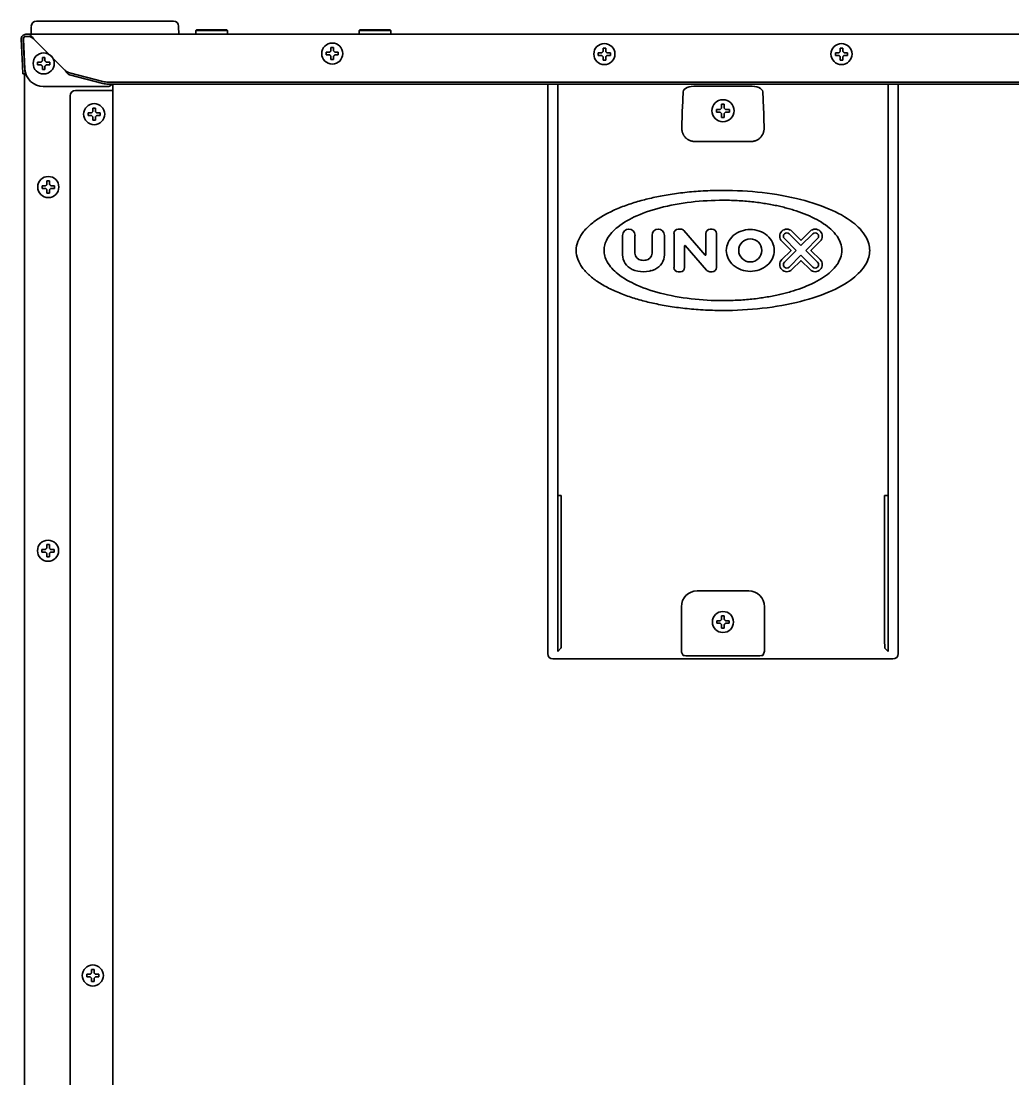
# Model space of a CAD drawing. Extents: x 6336 to 10269, y -393 to 3204.
# Drawn here: x 6336.3 to 6712.6, y 1692.2 to 2093.5 of the extents above; entities that cross this region are included whole.
import ezdxf

# ---------------------------------------------------------------- set-up
doc = ezdxf.new("R2010")
doc.units = 0
doc.header["$LTSCALE"] = 5
doc.layers.add('1', color=7, linetype='CONTINUOUS', true_color=0xffffff)

msp = doc.modelspace()

# ---------------------------------------------------------------- linework, layer by layer
at = {"layer": '1', "color": 7, "linetype": 'Continuous', "lineweight": 35}
for p, q in [((6340.07, 2088.53), (6340.13, 2091.56)), ((6342.13, 2093.53), (6347.12, 2093.53)), ((6347.12, 2093.53), (6389.02, 2093.53)), ((6389.02, 2093.53), (6394.02, 2093.53)), ((6396.02, 2091.56), (6396.07, 2088.53)), ((6338.07, 2088.53), (6339.07, 2088.53)), ((6339.07, 2087.73), (6338.07, 2087.73)), ((6339.34, 2088.53), (7085.8, 2088.53)), ((6402.82, 2090.28), (6402.57, 2090.03)), ((6414.57, 2090.03), (6402.57, 2090.03)), ((6402.57, 2090.03), (6402.57, 2088.53)), ((6414.32, 2090.28), (6402.82, 2090.28)), ((6414.57, 2090.03), (6414.32, 2090.28)), ((6414.57, 2088.53), (6414.57, 2090.03)), ((6464.82, 2090.28), (6464.57, 2090.03)), ((6476.57, 2090.03), (6464.57, 2090.03)), ((6464.57, 2090.03), (6464.57, 2088.53)), ((6476.32, 2090.28), (6464.82, 2090.28)), ((6476.57, 2090.03), (6476.32, 2090.28)), ((6476.57, 2088.53), (6476.57, 2090.03)), ((6336.81, 2076.52), (6336.28, 2086.63)), ((6337.07, 2086.67), (6337.6, 2076.56)), ((6337.13, 2086.67), (6337.72, 2075.37)), ((6341.07, 2086.73), (6352.89, 2074.91)), ((6453.82, 2083.53), (6454.32, 2083.53)), ((6454.32, 2083.53), (6454.82, 2083.53)), ((6344.32, 2079.78), (6344.82, 2079.78)), ((6344.82, 2079.78), (6345.32, 2079.78)), ((6555.27, 2081.03), (6555.27, 2081.53)), ((6555.27, 2080.53), (6555.27, 2081.03)), ((6559.87, 2081.53), (6559.87, 2081.03)), ((6559.87, 2081.03), (6559.87, 2080.53)), ((6645.27, 2081.03), (6645.27, 2081.53)), ((6645.27, 2080.53), (6645.27, 2081.03)), ((6649.87, 2081.53), (6649.87, 2081.03)), ((6649.87, 2081.03), (6649.87, 2080.53)), ((6336.96, 2073.53), (6336.81, 2076.52)), ((6337.57, 2077.15), (6337.57, 2078.18)), ((6337.6, 2076.56), (6337.76, 2073.57)), ((6344.82, 2075.18), (6344.32, 2075.18)), ((6345.32, 2075.18), (6344.82, 2075.18)), ((6454.32, 2078.93), (6453.82, 2078.93)), ((6454.82, 2078.93), (6454.32, 2078.93)), ((6337.76, 2073.57), (6336.96, 2073.53)), ((6337.57, 1374.13), (6337.57, 2073.55)), ((6354.56, 2073.94), (6367.3, 2070.64)), ((6367.3, 2069.87), (6354.56, 2073.17)), ((6344.7, 2068.73), (6369.08, 2068.73)), ((6356.87, 2067.23), (6370.07, 2067.23)), ((6369.42, 2070.42), (7055.73, 2070.42)), ((6369.42, 2069.64), (7055.73, 2069.64)), ((6371.07, 2067.23), (6370.07, 2067.23)), ((6371.07, 2069.64), (6371.07, 1394.53)), ((6536.07, 2069.64), (6536.07, 1853.52)), ((6539.92, 2069.64), (6539.92, 1913.59)), ((6612.68, 2068.91), (6592.47, 2068.91)), ((6665.23, 2069.64), (6665.23, 1913.59)), ((6669.07, 2069.64), (6669.07, 1853.52)), ((6354.87, 1396.53), (6354.87, 2065.23)), ((6587.17, 2060.57), (6587.47, 2066.77)), ((6617.68, 2066.77), (6617.97, 2060.57)), ((6363.47, 2060.53), (6363.97, 2060.53)), ((6363.97, 2060.53), (6364.47, 2060.53)), ((6600.07, 2060.03), (6601.57, 2060.03)), ((6600.07, 2059.53), (6600.07, 2060.03)), ((6600.07, 2059.03), (6600.07, 2059.53)), ((6601.57, 2059.03), (6600.07, 2059.03)), ((6601.57, 2060.03), (6602.07, 2060.53)), ((6602.07, 2058.53), (6601.57, 2059.03)), ((6602.07, 2060.53), (6602.07, 2062.03)), ((6602.07, 2062.03), (6603.07, 2062.03)), ((6603.07, 2062.03), (6603.07, 2060.53)), ((6603.07, 2060.53), (6603.57, 2060.03)), ((6603.57, 2059.03), (6603.07, 2058.53)), ((6603.57, 2060.03), (6605.07, 2060.03)), ((6605.07, 2059.03), (6603.57, 2059.03)), ((6605.07, 2060.03), (6605.07, 2059.53)), ((6605.07, 2059.53), (6605.07, 2059.03)), ((6363.97, 2055.93), (6363.47, 2055.93)), ((6364.47, 2055.93), (6363.97, 2055.93)), ((6602.07, 2057.03), (6602.07, 2058.53)), ((6603.07, 2057.03), (6602.07, 2057.03)), ((6603.07, 2058.53), (6603.07, 2057.03)), ((6613.25, 2047.85), (6591.9, 2047.85)), ((6346.07, 2032.88), (6346.57, 2032.88)), ((6346.57, 2032.88), (6347.07, 2032.88)), ((6346.57, 2028.28), (6346.07, 2028.28)), ((6347.07, 2028.28), (6346.57, 2028.28)), ((6564.48, 2012.25), (6564.48, 2004.9)), ((6569.19, 2005.49), (6569.19, 2012.25)), ((6575.65, 2012.25), (6575.65, 2005.49)), ((6580.36, 2004.9), (6580.36, 2012.25)), ((6584, 2012.99), (6584, 2000.07)), ((6586.55, 2014.6), (6585.61, 2014.6)), ((6595.88, 2004.72), (6587.77, 2014.05)), ((6596.11, 2012.99), (6596.11, 2004.81)), ((6598.53, 2014.6), (6597.73, 2014.6)), ((6600.15, 2000.07), (6600.15, 2012.99)), ((6630.37, 2006.53), (6625.89, 2011)), ((6627.71, 2012.82), (6632.18, 2008.34)), ((6632.09, 2010.43), (6628.7, 2013.81)), ((6632.18, 2008.34), (6636.66, 2012.82)), ((6635.66, 2013.81), (6632.28, 2010.43)), ((6638.48, 2011), (6634, 2006.53)), ((6588.04, 2000.07), (6588.04, 2008.25)), ((6588.27, 2008.34), (6596.38, 1999.01)), ((6624.9, 2010.01), (6628.28, 2006.62)), ((6636.09, 2006.62), (6639.47, 2010.01)), ((6628.28, 2006.43), (6624.9, 2003.05)), ((6625.89, 2002.05), (6630.37, 2006.53)), ((6632.18, 2004.71), (6627.71, 2000.23)), ((6636.66, 2000.23), (6632.18, 2004.71)), ((6634, 2006.53), (6638.48, 2002.05)), ((6639.47, 2003.05), (6636.09, 2006.43)), ((6628.7, 1999.24), (6632.09, 2002.62)), ((6632.28, 2002.62), (6635.66, 1999.24)), ((6585.61, 1998.45), (6586.42, 1998.45)), ((6597.6, 1998.45), (6598.53, 1998.45)), ((6539.92, 1913.59), (6539.92, 1854.37)), ((6541.23, 1913.59), (6539.92, 1913.59)), ((6541.23, 1859.07), (6541.23, 1913.59)), ((6663.91, 1859.07), (6663.91, 1913.59)), ((6663.91, 1913.59), (6665.23, 1913.59)), ((6665.23, 1913.59), (6665.23, 1854.37)), ((6345.97, 1894.88), (6346.47, 1894.88)), ((6346.47, 1894.88), (6346.97, 1894.88)), ((6346.47, 1890.28), (6345.97, 1890.28)), ((6346.97, 1890.28), (6346.47, 1890.28)), ((6592.79, 1877.31), (6612.36, 1877.31)), ((6586.79, 1859.07), (6586.79, 1871.31)), ((6618.36, 1871.31), (6618.36, 1859.07)), ((6600.27, 1865.53), (6600.27, 1866.03)), ((6600.27, 1865.03), (6600.27, 1865.53)), ((6604.87, 1866.03), (6604.87, 1865.53)), ((6604.87, 1865.53), (6604.87, 1865.03)), ((6539.92, 1854.37), (6541.11, 1855.57)), ((6665.23, 1854.37), (6664.03, 1855.57)), ((6596.24, 1851.53), (6538.07, 1851.53)), ((6587.47, 1852.87), (6586.87, 1854.07)), ((6611.68, 1852.63), (6593.47, 1852.63)), ((6606.07, 1851.6), (6599.07, 1851.6)), ((6667.07, 1851.53), (6608.9, 1851.53)), ((6618.27, 1854.07), (6617.68, 1852.87)), ((6362.97, 1733.68), (6363.47, 1733.68)), ((6363.47, 1733.68), (6363.97, 1733.68)), ((6363.47, 1729.08), (6362.97, 1729.08)), ((6363.97, 1729.08), (6363.47, 1729.08))]:
    msp.add_line(p, q, dxfattribs=at)
for centre, radius in [((6454.32, 2081.23), 4), ((6557.57, 2081.03), 4), ((6647.57, 2081.03), 4), ((6344.82, 2077.48), 4), ((6363.97, 2058.23), 4), ((6346.57, 2030.58), 4), ((6612.94, 2006.53), 4.37), ((6346.47, 1892.58), 4), ((6602.57, 1865.53), 4), ((6363.47, 1731.38), 4)]:
    msp.add_circle(centre, radius, dxfattribs=at)
for centre, radius, start, end in [((6342.13, 2091.53), 2, 90, 179), ((6394.02, 2091.53), 2, 1, 90), ((6338.07, 2086.73), 1.8, 90, 183), ((6338.07, 2086.73), 1, 90, 183), ((6356.87, 2065.23), 2, 90, 180), ((6602.57, 2059.53), 4.2, 0, 180), ((6602.57, 2059.53), 4.2, 180, 0), ((6566.84, 2012.25), 2.36, 0, 180), ((6578.01, 2012.25), 2.36, 0, 180), ((6585.61, 2012.99), 1.62, 90, 180), ((6586.55, 2012.99), 1.62, 41, 90), ((6597.73, 2012.99), 1.62, 90, 180), ((6598.53, 2012.99), 1.62, 0, 90), ((6626.8, 2011.91), 2.69, 45, 225), ((6626.8, 2011.91), 1.29, 45, 225), ((6637.57, 2011.91), 2.69, 315, 135), ((6637.57, 2011.91), 1.29, 315, 135), ((6588.17, 2008.25), 0.135, 41, 180), ((6632.18, 2010.52), 0.135, 225, 315), ((6570.54, 2004.9), 6.06, 180, 246.4218), ((6571.88, 2005.49), 2.69, 180, 262.3377), ((6572.42, 2009.49), 6.73, 262.3377, 277.6623), ((6572.96, 2005.49), 2.69, 277.6623, 0), ((6574.31, 2004.9), 6.06, 293.5782, 0), ((6595.98, 2004.81), 0.135, 221, 0), ((6626.8, 2001.14), 2.69, 135, 315), ((6628.19, 2006.53), 0.135, 315, 45), ((6637.57, 2001.14), 2.69, 225, 45), ((6636.18, 2006.53), 0.135, 135, 225), ((6572.42, 2009.22), 10.77, 246.4218, 293.5782), ((6585.61, 2000.07), 1.62, 180, 270), ((6586.42, 2000.07), 1.62, 270, 0), ((6597.6, 2000.07), 1.62, 221, 270), ((6598.53, 2000.07), 1.62, 270, 0), ((6626.8, 2001.14), 1.29, 135, 315), ((6632.18, 2002.53), 0.135, 45, 135), ((6637.57, 2001.14), 1.29, 225, 45)]:
    msp.add_arc(centre, radius, start, end, dxfattribs=at)
for centre, major_axis, ratio, start_param, end_param in [((6338.13, 2086.73), (-0.726, 0.689), 0.998716, -0.810936, 0.810936), ((6344.71, 2075.75), (2.31, 6.64), 0.995739, 1.958905, 3.474527), ((6369.42, 2071.19), (3, 0), 0.258819, 3.926991, 4.712389), ((6369.42, 2070.42), (-3, 0), 0.258819, 0.785398, 1.570796), ((6369.07, 2070.73), (-1.42, 1.42), 0.992433, 2.359993, 3.356901), ((6592.47, 2066.73), (-5, 0), 0.436764, -1.570796, -0.017453), ((6612.68, 2066.73), (5, 0), 0.436764, 0.017453, 1.570796), ((6587.35, 2033.32), (0, 29), 0.017455, 0.349066, 0.828488), ((6617.8, 2033.32), (0, 29), 0.017455, -0.828488, -0.349066), ((6592.79, 1871.31), (-4.24, 4.24), 0.999594, -0.785246, 0.785246), ((6612.36, 1871.31), (4.24, 4.24), 0.999594, 5.497939, 7.068431), ((6586.87, 1859.07), (0, 5), 0.017455, 1.570796, 3.106686), ((6618.27, 1859.07), (0, 5), 0.017455, 3.176499, 4.712389), ((6664.04, 1859.07), (0, 3.5), 0.034921, 1.570796, 3.106686), ((6538.07, 1853.53), (1.42, 1.42), 0.998783, 2.356803, 3.926382), ((6593.47, 1852.88), (6, 0), 0.040741, 3.159046, 4.712389), ((6596.24, 1851.58), (1.5, 0), 0.034921, 4.712389, 5.943348), ((6599.07, 1851.54), (-1.5, 0), 0.034921, -1.570796, -0.339837), ((6606.07, 1851.54), (-1.5, 0), 0.034921, 3.48143, 4.712389), ((6608.9, 1851.58), (-1.5, 0), 0.034921, 0.339837, 1.570796), ((6611.68, 1852.88), (-6, 0), 0.040741, 1.570796, 3.124139), ((6667.07, 1853.53), (-1.42, 1.42), 0.998783, 2.356803, 3.926382)]:
    msp.add_ellipse(centre, major_axis=major_axis, ratio=ratio, start_param=start_param, end_param=end_param, dxfattribs=at)
at = {"layer": '1', "color": 7, "linetype": 'Continuous', "lineweight": 35, "extrusion": (0, 0, -1)}
msp.add_ellipse((6541.11, 1859.07), major_axis=(0, 3.5), ratio=0.034921, start_param=1.570796, end_param=3.106686, dxfattribs=at)
at = {"layer": '1', "color": 7, "linetype": 'Continuous', "lineweight": 35}
for points in [[(6339.34, 2088.53), (6339.25, 2088.53), (6339.16, 2088.53), (6339.07, 2088.53)], [(6339.07, 2087.73), (6339.16, 2087.73), (6339.25, 2087.73), (6339.34, 2087.73)], [(6453.82, 2082.23), (6453.82, 2082.28), (6453.82, 2082.39), (6453.82, 2082.55), (6453.82, 2082.71), (6453.82, 2082.86), (6453.82, 2083.02), (6453.82, 2083.17), (6453.82, 2083.34), (6453.82, 2083.46), (6453.82, 2083.53)], [(6557.07, 2082.03), (6557.07, 2082.08), (6557.07, 2082.19), (6557.07, 2082.35), (6557.07, 2082.51), (6557.07, 2082.66), (6557.07, 2082.82), (6557.07, 2082.97), (6557.07, 2083.14), (6557.07, 2083.26), (6557.07, 2083.33)], [(6557.07, 2083.33), (6557.24, 2083.33), (6557.57, 2083.33), (6557.91, 2083.33), (6558.07, 2083.33)], [(6647.07, 2082.03), (6647.07, 2082.08), (6647.07, 2082.19), (6647.07, 2082.35), (6647.07, 2082.51), (6647.07, 2082.66), (6647.07, 2082.82), (6647.07, 2082.97), (6647.07, 2083.14), (6647.07, 2083.26), (6647.07, 2083.33)], [(6647.07, 2083.33), (6647.24, 2083.33), (6647.57, 2083.33), (6647.91, 2083.33), (6648.07, 2083.33)], [(6344.32, 2078.48), (6344.32, 2078.53), (6344.32, 2078.64), (6344.32, 2078.8), (6344.32, 2078.96), (6344.32, 2079.11), (6344.32, 2079.27), (6344.32, 2079.42), (6344.32, 2079.59), (6344.32, 2079.71), (6344.32, 2079.78)], [(6452.02, 2080.73), (6452.02, 2080.89), (6452.02, 2081.23), (6452.02, 2081.56), (6452.02, 2081.73)], [(6453.32, 2080.73), (6453.27, 2080.73), (6453.16, 2080.73), (6453, 2080.73), (6452.84, 2080.73), (6452.68, 2080.73), (6452.53, 2080.73), (6452.38, 2080.73), (6452.21, 2080.73), (6452.09, 2080.73), (6452.02, 2080.73)], [(6453.32, 2081.73), (6453.35, 2081.75), (6453.4, 2081.8), (6453.47, 2081.88), (6453.55, 2081.95), (6453.62, 2082.02), (6453.68, 2082.09), (6453.75, 2082.16), (6453.8, 2082.2), (6453.82, 2082.23)], [(6453.82, 2080.23), (6453.8, 2080.25), (6453.75, 2080.3), (6453.68, 2080.37), (6453.61, 2080.44), (6453.54, 2080.51), (6453.47, 2080.58), (6453.39, 2080.65), (6453.35, 2080.7), (6453.32, 2080.73)], [(6454.82, 2082.23), (6454.85, 2082.2), (6454.89, 2082.15), (6454.97, 2082.08), (6455.04, 2082.01), (6455.11, 2081.94), (6455.18, 2081.87), (6455.25, 2081.8), (6455.3, 2081.75), (6455.32, 2081.73)], [(6455.32, 2080.73), (6455.3, 2080.7), (6455.25, 2080.65), (6455.17, 2080.58), (6455.1, 2080.5), (6455.03, 2080.43), (6454.96, 2080.36), (6454.89, 2080.3), (6454.85, 2080.25), (6454.82, 2080.23)], [(6454.82, 2080.23), (6454.82, 2080.17), (6454.82, 2080.06), (6454.82, 2079.9), (6454.82, 2079.74), (6454.82, 2079.59), (6454.82, 2079.44), (6454.82, 2079.28), (6454.82, 2079.11), (6454.82, 2078.99), (6454.82, 2078.93)], [(6455.32, 2081.73), (6455.38, 2081.73), (6455.49, 2081.73), (6455.65, 2081.73), (6455.81, 2081.73), (6455.96, 2081.73), (6456.11, 2081.73), (6456.27, 2081.73), (6456.44, 2081.73), (6456.56, 2081.73), (6456.62, 2081.73)], [(6456.62, 2081.73), (6456.62, 2081.56), (6456.62, 2081.23), (6456.62, 2080.89), (6456.62, 2080.73)], [(6556.57, 2080.53), (6556.52, 2080.53), (6556.41, 2080.53), (6556.25, 2080.53), (6556.09, 2080.53), (6555.93, 2080.53), (6555.78, 2080.53), (6555.63, 2080.53), (6555.46, 2080.53), (6555.34, 2080.53), (6555.27, 2080.53)], [(6556.57, 2081.53), (6556.6, 2081.55), (6556.64, 2081.6), (6556.72, 2081.67), (6556.79, 2081.74), (6556.86, 2081.81), (6556.93, 2081.88), (6557, 2081.95), (6557.05, 2082), (6557.07, 2082.03)], [(6557.07, 2080.03), (6557.05, 2080.05), (6557, 2080.1), (6556.92, 2080.18), (6556.85, 2080.25), (6556.78, 2080.32), (6556.71, 2080.39), (6556.64, 2080.46), (6556.6, 2080.5), (6556.57, 2080.53)], [(6558.07, 2082.03), (6558.1, 2082), (6558.15, 2081.95), (6558.22, 2081.88), (6558.3, 2081.8), (6558.37, 2081.73), (6558.43, 2081.66), (6558.5, 2081.6), (6558.55, 2081.55), (6558.57, 2081.53)], [(6558.57, 2080.53), (6558.55, 2080.5), (6558.5, 2080.45), (6558.43, 2080.38), (6558.36, 2080.31), (6558.29, 2080.24), (6558.22, 2080.17), (6558.14, 2080.1), (6558.1, 2080.05), (6558.07, 2080.03)], [(6558.07, 2080.03), (6558.07, 2079.97), (6558.07, 2079.86), (6558.07, 2079.7), (6558.07, 2079.54), (6558.07, 2079.39), (6558.07, 2079.24), (6558.07, 2079.08), (6558.07, 2078.91), (6558.07, 2078.79), (6558.07, 2078.73)], [(6558.57, 2081.53), (6558.63, 2081.53), (6558.74, 2081.53), (6558.9, 2081.53), (6559.06, 2081.53), (6559.21, 2081.53), (6559.36, 2081.53), (6559.52, 2081.53), (6559.69, 2081.53), (6559.81, 2081.53), (6559.87, 2081.53)], [(6646.57, 2080.53), (6646.52, 2080.53), (6646.41, 2080.53), (6646.25, 2080.53), (6646.09, 2080.53), (6645.93, 2080.53), (6645.78, 2080.53), (6645.63, 2080.53), (6645.46, 2080.53), (6645.34, 2080.53), (6645.27, 2080.53)], [(6646.57, 2081.53), (6646.6, 2081.55), (6646.64, 2081.6), (6646.72, 2081.67), (6646.79, 2081.74), (6646.86, 2081.81), (6646.93, 2081.88), (6647, 2081.95), (6647.05, 2082), (6647.07, 2082.03)], [(6647.07, 2080.03), (6647.05, 2080.05), (6647, 2080.1), (6646.92, 2080.18), (6646.85, 2080.25), (6646.78, 2080.32), (6646.71, 2080.39), (6646.64, 2080.46), (6646.6, 2080.5), (6646.57, 2080.53)], [(6648.07, 2082.03), (6648.1, 2082), (6648.15, 2081.95), (6648.22, 2081.88), (6648.3, 2081.8), (6648.37, 2081.73), (6648.43, 2081.66), (6648.5, 2081.6), (6648.55, 2081.55), (6648.57, 2081.53)], [(6648.57, 2080.53), (6648.55, 2080.5), (6648.5, 2080.45), (6648.43, 2080.38), (6648.36, 2080.31), (6648.29, 2080.24), (6648.22, 2080.17), (6648.14, 2080.1), (6648.1, 2080.05), (6648.07, 2080.03)], [(6648.07, 2080.03), (6648.07, 2079.97), (6648.07, 2079.86), (6648.07, 2079.7), (6648.07, 2079.54), (6648.07, 2079.39), (6648.07, 2079.24), (6648.07, 2079.08), (6648.07, 2078.91), (6648.07, 2078.79), (6648.07, 2078.73)], [(6648.57, 2081.53), (6648.63, 2081.53), (6648.74, 2081.53), (6648.9, 2081.53), (6649.06, 2081.53), (6649.21, 2081.53), (6649.36, 2081.53), (6649.52, 2081.53), (6649.69, 2081.53), (6649.81, 2081.53), (6649.87, 2081.53)], [(6342.52, 2076.98), (6342.52, 2077.14), (6342.52, 2077.48), (6342.52, 2077.81), (6342.52, 2077.98)], [(6343.82, 2076.98), (6343.77, 2076.98), (6343.66, 2076.98), (6343.5, 2076.98), (6343.34, 2076.98), (6343.18, 2076.98), (6343.03, 2076.98), (6342.88, 2076.98), (6342.71, 2076.98), (6342.59, 2076.98), (6342.52, 2076.98)], [(6343.82, 2077.98), (6343.85, 2078), (6343.9, 2078.05), (6343.97, 2078.13), (6344.05, 2078.2), (6344.12, 2078.27), (6344.18, 2078.34), (6344.25, 2078.41), (6344.3, 2078.45), (6344.32, 2078.48)], [(6344.32, 2076.48), (6344.3, 2076.5), (6344.25, 2076.55), (6344.18, 2076.62), (6344.11, 2076.69), (6344.04, 2076.76), (6343.97, 2076.83), (6343.89, 2076.9), (6343.85, 2076.95), (6343.82, 2076.98)], [(6345.32, 2078.48), (6345.35, 2078.45), (6345.39, 2078.4), (6345.47, 2078.33), (6345.54, 2078.26), (6345.61, 2078.19), (6345.68, 2078.12), (6345.75, 2078.05), (6345.8, 2078), (6345.82, 2077.98)], [(6345.82, 2076.98), (6345.8, 2076.95), (6345.75, 2076.9), (6345.67, 2076.83), (6345.6, 2076.75), (6345.53, 2076.68), (6345.46, 2076.61), (6345.39, 2076.55), (6345.35, 2076.5), (6345.32, 2076.48)], [(6345.32, 2076.48), (6345.32, 2076.42), (6345.32, 2076.31), (6345.32, 2076.15), (6345.32, 2075.99), (6345.32, 2075.84), (6345.32, 2075.69), (6345.32, 2075.53), (6345.32, 2075.36), (6345.32, 2075.24), (6345.32, 2075.18)], [(6345.82, 2077.98), (6345.88, 2077.98), (6345.99, 2077.98), (6346.15, 2077.98), (6346.31, 2077.98), (6346.46, 2077.98), (6346.61, 2077.98), (6346.77, 2077.98), (6346.94, 2077.98), (6347.06, 2077.98), (6347.12, 2077.98)], [(6347.12, 2077.98), (6347.12, 2077.81), (6347.12, 2077.48), (6347.12, 2077.14), (6347.12, 2076.98)], [(6558.07, 2078.73), (6557.91, 2078.73), (6557.57, 2078.73), (6557.24, 2078.73), (6557.07, 2078.73)], [(6648.07, 2078.73), (6647.91, 2078.73), (6647.57, 2078.73), (6647.24, 2078.73), (6647.07, 2078.73)], [(6362.97, 2058.73), (6363, 2058.75), (6363.05, 2058.8), (6363.12, 2058.88), (6363.2, 2058.95), (6363.27, 2059.02), (6363.33, 2059.09), (6363.4, 2059.16), (6363.45, 2059.2), (6363.47, 2059.23)], [(6363.47, 2059.23), (6363.47, 2059.28), (6363.47, 2059.39), (6363.47, 2059.55), (6363.47, 2059.71), (6363.47, 2059.86), (6363.47, 2060.02), (6363.47, 2060.17), (6363.47, 2060.34), (6363.47, 2060.46), (6363.47, 2060.53)], [(6364.47, 2059.23), (6364.5, 2059.2), (6364.54, 2059.15), (6364.62, 2059.08), (6364.69, 2059.01), (6364.76, 2058.94), (6364.83, 2058.87), (6364.9, 2058.8), (6364.95, 2058.75), (6364.97, 2058.73)], [(6361.67, 2057.73), (6361.67, 2057.89), (6361.67, 2058.23), (6361.67, 2058.56), (6361.67, 2058.73)], [(6362.97, 2057.73), (6362.92, 2057.73), (6362.81, 2057.73), (6362.65, 2057.73), (6362.49, 2057.73), (6362.33, 2057.73), (6362.18, 2057.73), (6362.03, 2057.73), (6361.86, 2057.73), (6361.74, 2057.73), (6361.67, 2057.73)], [(6363.47, 2057.23), (6363.45, 2057.25), (6363.4, 2057.3), (6363.33, 2057.37), (6363.26, 2057.44), (6363.19, 2057.51), (6363.12, 2057.58), (6363.04, 2057.65), (6363, 2057.7), (6362.97, 2057.73)], [(6364.97, 2057.73), (6364.95, 2057.7), (6364.9, 2057.65), (6364.82, 2057.58), (6364.75, 2057.5), (6364.68, 2057.43), (6364.61, 2057.36), (6364.54, 2057.3), (6364.5, 2057.25), (6364.47, 2057.23)], [(6364.47, 2057.23), (6364.47, 2057.17), (6364.47, 2057.06), (6364.47, 2056.9), (6364.47, 2056.74), (6364.47, 2056.59), (6364.47, 2056.44), (6364.47, 2056.28), (6364.47, 2056.11), (6364.47, 2055.99), (6364.47, 2055.93)], [(6364.97, 2058.73), (6365.03, 2058.73), (6365.14, 2058.73), (6365.3, 2058.73), (6365.46, 2058.73), (6365.61, 2058.73), (6365.76, 2058.73), (6365.92, 2058.73), (6366.09, 2058.73), (6366.21, 2058.73), (6366.27, 2058.73)], [(6366.27, 2058.73), (6366.27, 2058.56), (6366.27, 2058.23), (6366.27, 2057.89), (6366.27, 2057.73)], [(6344.27, 2030.08), (6344.27, 2030.24), (6344.27, 2030.58), (6344.27, 2030.91), (6344.27, 2031.08)], [(6345.57, 2031.08), (6345.6, 2031.1), (6345.65, 2031.15), (6345.72, 2031.23), (6345.8, 2031.3), (6345.87, 2031.37), (6345.93, 2031.44), (6346, 2031.51), (6346.05, 2031.55), (6346.07, 2031.58)], [(6346.07, 2031.58), (6346.07, 2031.63), (6346.07, 2031.74), (6346.07, 2031.9), (6346.07, 2032.06), (6346.07, 2032.21), (6346.07, 2032.37), (6346.07, 2032.52), (6346.07, 2032.69), (6346.07, 2032.81), (6346.07, 2032.88)], [(6347.07, 2031.58), (6347.1, 2031.55), (6347.14, 2031.5), (6347.22, 2031.43), (6347.29, 2031.36), (6347.36, 2031.29), (6347.43, 2031.22), (6347.5, 2031.15), (6347.55, 2031.1), (6347.57, 2031.08)], [(6347.57, 2031.08), (6347.63, 2031.08), (6347.74, 2031.08), (6347.9, 2031.08), (6348.06, 2031.08), (6348.21, 2031.08), (6348.36, 2031.08), (6348.52, 2031.08), (6348.69, 2031.08), (6348.81, 2031.08), (6348.87, 2031.08)], [(6348.87, 2031.08), (6348.87, 2030.91), (6348.87, 2030.58), (6348.87, 2030.24), (6348.87, 2030.08)], [(6345.57, 2030.08), (6345.52, 2030.08), (6345.41, 2030.08), (6345.25, 2030.08), (6345.09, 2030.08), (6344.93, 2030.08), (6344.78, 2030.08), (6344.63, 2030.08), (6344.46, 2030.08), (6344.34, 2030.08), (6344.27, 2030.08)], [(6346.07, 2029.58), (6346.05, 2029.6), (6346, 2029.65), (6345.93, 2029.72), (6345.86, 2029.79), (6345.79, 2029.86), (6345.72, 2029.93), (6345.64, 2030), (6345.6, 2030.05), (6345.57, 2030.08)], [(6347.57, 2030.08), (6347.55, 2030.05), (6347.5, 2030), (6347.42, 2029.93), (6347.35, 2029.85), (6347.28, 2029.78), (6347.21, 2029.71), (6347.14, 2029.65), (6347.1, 2029.6), (6347.07, 2029.58)], [(6347.07, 2029.58), (6347.07, 2029.52), (6347.07, 2029.41), (6347.07, 2029.25), (6347.07, 2029.09), (6347.07, 2028.94), (6347.07, 2028.79), (6347.07, 2028.63), (6347.07, 2028.46), (6347.07, 2028.34), (6347.07, 2028.28)], [(6345.97, 1893.58), (6345.97, 1893.63), (6345.97, 1893.74), (6345.97, 1893.9), (6345.97, 1894.06), (6345.97, 1894.21), (6345.97, 1894.37), (6345.97, 1894.52), (6345.97, 1894.69), (6345.97, 1894.81), (6345.97, 1894.88)], [(6344.17, 1892.08), (6344.17, 1892.24), (6344.17, 1892.58), (6344.17, 1892.91), (6344.17, 1893.08)], [(6345.47, 1892.08), (6345.42, 1892.08), (6345.31, 1892.08), (6345.15, 1892.08), (6344.99, 1892.08), (6344.83, 1892.08), (6344.68, 1892.08), (6344.53, 1892.08), (6344.36, 1892.08), (6344.24, 1892.08), (6344.17, 1892.08)], [(6345.47, 1893.08), (6345.5, 1893.1), (6345.55, 1893.15), (6345.62, 1893.23), (6345.7, 1893.3), (6345.77, 1893.37), (6345.83, 1893.44), (6345.9, 1893.51), (6345.95, 1893.55), (6345.97, 1893.58)], [(6345.97, 1891.58), (6345.95, 1891.6), (6345.9, 1891.65), (6345.83, 1891.72), (6345.76, 1891.79), (6345.69, 1891.86), (6345.62, 1891.93), (6345.54, 1892), (6345.5, 1892.05), (6345.47, 1892.08)], [(6346.97, 1893.58), (6347, 1893.55), (6347.04, 1893.5), (6347.12, 1893.43), (6347.19, 1893.36), (6347.26, 1893.29), (6347.33, 1893.22), (6347.4, 1893.15), (6347.45, 1893.1), (6347.47, 1893.08)], [(6347.47, 1892.08), (6347.45, 1892.05), (6347.4, 1892), (6347.32, 1891.93), (6347.25, 1891.85), (6347.18, 1891.78), (6347.11, 1891.71), (6347.04, 1891.65), (6347, 1891.6), (6346.97, 1891.58)], [(6346.97, 1891.58), (6346.97, 1891.52), (6346.97, 1891.41), (6346.97, 1891.25), (6346.97, 1891.09), (6346.97, 1890.94), (6346.97, 1890.79), (6346.97, 1890.63), (6346.97, 1890.46), (6346.97, 1890.34), (6346.97, 1890.28)], [(6347.47, 1893.08), (6347.53, 1893.08), (6347.64, 1893.08), (6347.8, 1893.08), (6347.96, 1893.08), (6348.11, 1893.08), (6348.26, 1893.08), (6348.42, 1893.08), (6348.59, 1893.08), (6348.71, 1893.08), (6348.77, 1893.08)], [(6348.77, 1893.08), (6348.77, 1892.91), (6348.77, 1892.58), (6348.77, 1892.24), (6348.77, 1892.08)], [(6601.57, 1866.03), (6601.6, 1866.05), (6601.64, 1866.1), (6601.72, 1866.17), (6601.79, 1866.24), (6601.86, 1866.31), (6601.93, 1866.38), (6602, 1866.45), (6602.05, 1866.5), (6602.07, 1866.53)], [(6602.07, 1866.53), (6602.07, 1866.58), (6602.07, 1866.69), (6602.07, 1866.85), (6602.07, 1867.01), (6602.07, 1867.16), (6602.07, 1867.32), (6602.07, 1867.47), (6602.07, 1867.64), (6602.07, 1867.76), (6602.07, 1867.83)], [(6602.07, 1867.83), (6602.24, 1867.83), (6602.57, 1867.83), (6602.91, 1867.83), (6603.07, 1867.83)], [(6603.07, 1866.53), (6603.1, 1866.5), (6603.15, 1866.45), (6603.22, 1866.38), (6603.3, 1866.3), (6603.37, 1866.23), (6603.43, 1866.16), (6603.5, 1866.1), (6603.55, 1866.05), (6603.57, 1866.03)], [(6601.57, 1865.03), (6601.52, 1865.03), (6601.41, 1865.03), (6601.25, 1865.03), (6601.09, 1865.03), (6600.93, 1865.03), (6600.78, 1865.03), (6600.63, 1865.03), (6600.46, 1865.03), (6600.34, 1865.03), (6600.27, 1865.03)], [(6602.07, 1864.53), (6602.05, 1864.55), (6602, 1864.6), (6601.92, 1864.68), (6601.85, 1864.75), (6601.78, 1864.82), (6601.71, 1864.89), (6601.64, 1864.96), (6601.6, 1865), (6601.57, 1865.03)], [(6603.07, 1863.23), (6602.91, 1863.23), (6602.57, 1863.23), (6602.24, 1863.23), (6602.07, 1863.23)], [(6603.57, 1865.03), (6603.55, 1865), (6603.5, 1864.95), (6603.43, 1864.88), (6603.36, 1864.81), (6603.29, 1864.74), (6603.22, 1864.67), (6603.14, 1864.6), (6603.1, 1864.55), (6603.07, 1864.53)], [(6603.07, 1864.53), (6603.07, 1864.47), (6603.07, 1864.36), (6603.07, 1864.2), (6603.07, 1864.04), (6603.07, 1863.89), (6603.07, 1863.74), (6603.07, 1863.58), (6603.07, 1863.41), (6603.07, 1863.29), (6603.07, 1863.23)], [(6603.57, 1866.03), (6603.63, 1866.03), (6603.74, 1866.03), (6603.9, 1866.03), (6604.06, 1866.03), (6604.21, 1866.03), (6604.36, 1866.03), (6604.52, 1866.03), (6604.69, 1866.03), (6604.81, 1866.03), (6604.87, 1866.03)], [(6361.17, 1730.88), (6361.17, 1731.04), (6361.17, 1731.38), (6361.17, 1731.71), (6361.17, 1731.88)], [(6362.47, 1730.88), (6362.42, 1730.88), (6362.31, 1730.88), (6362.15, 1730.88), (6361.99, 1730.88), (6361.83, 1730.88), (6361.68, 1730.88), (6361.53, 1730.88), (6361.36, 1730.88), (6361.24, 1730.88), (6361.17, 1730.88)], [(6362.47, 1731.88), (6362.5, 1731.9), (6362.55, 1731.95), (6362.62, 1732.03), (6362.7, 1732.1), (6362.77, 1732.17), (6362.83, 1732.24), (6362.9, 1732.31), (6362.95, 1732.35), (6362.97, 1732.38)], [(6362.97, 1730.38), (6362.95, 1730.4), (6362.9, 1730.45), (6362.83, 1730.52), (6362.76, 1730.59), (6362.69, 1730.66), (6362.62, 1730.73), (6362.54, 1730.8), (6362.5, 1730.85), (6362.47, 1730.88)], [(6362.97, 1732.38), (6362.97, 1732.43), (6362.97, 1732.54), (6362.97, 1732.7), (6362.97, 1732.86), (6362.97, 1733.01), (6362.97, 1733.17), (6362.97, 1733.32), (6362.97, 1733.49), (6362.97, 1733.61), (6362.97, 1733.68)], [(6363.97, 1732.38), (6364, 1732.35), (6364.04, 1732.3), (6364.12, 1732.23), (6364.19, 1732.16), (6364.26, 1732.09), (6364.33, 1732.02), (6364.4, 1731.95), (6364.45, 1731.9), (6364.47, 1731.88)], [(6364.47, 1730.88), (6364.45, 1730.85), (6364.4, 1730.8), (6364.32, 1730.73), (6364.25, 1730.65), (6364.18, 1730.58), (6364.11, 1730.51), (6364.04, 1730.45), (6364, 1730.4), (6363.97, 1730.38)], [(6363.97, 1730.38), (6363.97, 1730.32), (6363.97, 1730.21), (6363.97, 1730.05), (6363.97, 1729.89), (6363.97, 1729.74), (6363.97, 1729.59), (6363.97, 1729.43), (6363.97, 1729.26), (6363.97, 1729.14), (6363.97, 1729.08)], [(6364.47, 1731.88), (6364.53, 1731.88), (6364.64, 1731.88), (6364.8, 1731.88), (6364.96, 1731.88), (6365.11, 1731.88), (6365.26, 1731.88), (6365.42, 1731.88), (6365.59, 1731.88), (6365.71, 1731.88), (6365.77, 1731.88)], [(6365.77, 1731.88), (6365.77, 1731.71), (6365.77, 1731.38), (6365.77, 1731.04), (6365.77, 1730.88)]]:
    msp.add_open_spline(points, degree=3, dxfattribs=at)
for points, knots in [([(6339.34, 2088.53), (6339.38, 2088.53), (6339.42, 2088.52), (6339.48, 2088.49), (6339.5, 2088.47), (6339.54, 2088.45), (6339.55, 2088.45), (6339.57, 2088.43), (6339.59, 2088.42), (6339.65, 2088.38), (6339.71, 2088.33), (6339.82, 2088.23), (6339.88, 2088.17), (6339.95, 2088.11)], [0, 0, 0, 0, 0.25, 0.25, 0.375, 0.375, 0.4375, 0.4375, 0.5, 0.5, 0.75, 0.75, 1, 1, 1, 1]), ([(6339.95, 2087.5), (6339.89, 2087.53), (6339.83, 2087.56), (6339.72, 2087.61), (6339.67, 2087.64), (6339.6, 2087.66), (6339.59, 2087.67), (6339.56, 2087.68), (6339.53, 2087.69), (6339.49, 2087.7), (6339.42, 2087.72), (6339.38, 2087.73), (6339.34, 2087.73)], [0, 0, 0, 0, 0.25, 0.25, 0.5, 0.5, 0.5625, 0.5625, 0.625, 0.75, 0.75, 1, 1, 1, 1]), ([(6339.95, 2088.11), (6340.05, 2088.03), (6340.14, 2087.93), (6340.28, 2087.78), (6340.33, 2087.72), (6340.4, 2087.64), (6340.42, 2087.61), (6340.47, 2087.55), (6340.49, 2087.52), (6340.61, 2087.37), (6340.7, 2087.25), (6340.84, 2087.06), (6340.89, 2086.99), (6340.96, 2086.89), (6340.98, 2086.86), (6341.03, 2086.79), (6341.05, 2086.76), (6341.07, 2086.73)], [0, 0, 0, 0, 0.25, 0.25, 0.375, 0.375, 0.4375, 0.4375, 0.5, 0.5, 0.75, 0.75, 0.875, 0.875, 0.9375, 0.9375, 1, 1, 1, 1]), ([(6341.07, 2086.73), (6341.03, 2086.76), (6340.98, 2086.8), (6340.89, 2086.87), (6340.79, 2086.95), (6340.7, 2087.02), (6340.63, 2087.07), (6340.61, 2087.08), (6340.56, 2087.12), (6340.54, 2087.14), (6340.47, 2087.19), (6340.42, 2087.22), (6340.33, 2087.28), (6340.28, 2087.31), (6340.14, 2087.4), (6340.05, 2087.45), (6339.95, 2087.5)], [0, 0, 0, 0, 0.125, 0.125, 0.25, 0.375, 0.375, 0.4375, 0.4375, 0.5, 0.5, 0.625, 0.625, 0.75, 0.75, 1, 1, 1, 1]), ([(6454.82, 2083.53), (6454.82, 2083.32), (6454.82, 2083.11), (6454.82, 2082.79), (6454.82, 2082.68), (6454.82, 2082.45), (6454.82, 2082.34), (6454.82, 2082.23)], [0, 0, 0, 0, 0.5, 0.5, 0.75, 0.75, 1, 1, 1, 1]), ([(6558.07, 2083.33), (6558.07, 2083.12), (6558.07, 2082.91), (6558.07, 2082.59), (6558.07, 2082.48), (6558.07, 2082.25), (6558.07, 2082.14), (6558.07, 2082.03)], [0, 0, 0, 0, 0.5, 0.5, 0.75, 0.75, 1, 1, 1, 1]), ([(6648.07, 2083.33), (6648.07, 2083.12), (6648.07, 2082.91), (6648.07, 2082.59), (6648.07, 2082.48), (6648.07, 2082.25), (6648.07, 2082.14), (6648.07, 2082.03)], [0, 0, 0, 0, 0.5, 0.5, 0.75, 0.75, 1, 1, 1, 1]), ([(6345.32, 2079.78), (6345.32, 2079.57), (6345.32, 2079.36), (6345.32, 2079.04), (6345.32, 2078.93), (6345.32, 2078.7), (6345.32, 2078.59), (6345.32, 2078.48)], [0, 0, 0, 0, 0.5, 0.5, 0.75, 0.75, 1, 1, 1, 1]), ([(6452.02, 2081.73), (6452.23, 2081.73), (6452.44, 2081.73), (6452.76, 2081.73), (6452.87, 2081.73), (6453.09, 2081.73), (6453.21, 2081.73), (6453.32, 2081.73)], [0, 0, 0, 0, 0.5, 0.5, 0.75, 0.75, 1, 1, 1, 1]), ([(6453.82, 2078.93), (6453.82, 2079.13), (6453.82, 2079.34), (6453.82, 2079.66), (6453.82, 2079.77), (6453.82, 2080), (6453.82, 2080.11), (6453.82, 2080.23)], [0, 0, 0, 0, 0.5, 0.5, 0.75, 0.75, 1, 1, 1, 1]), ([(6456.62, 2080.73), (6456.42, 2080.73), (6456.21, 2080.73), (6455.89, 2080.73), (6455.78, 2080.73), (6455.55, 2080.73), (6455.44, 2080.73), (6455.32, 2080.73)], [0, 0, 0, 0, 0.5, 0.5, 0.75, 0.75, 1, 1, 1, 1]), ([(6555.27, 2081.53), (6555.48, 2081.53), (6555.69, 2081.53), (6556.01, 2081.53), (6556.12, 2081.53), (6556.34, 2081.53), (6556.46, 2081.53), (6556.57, 2081.53)], [0, 0, 0, 0, 0.5, 0.5, 0.75, 0.75, 1, 1, 1, 1]), ([(6557.07, 2078.73), (6557.07, 2078.93), (6557.07, 2079.14), (6557.07, 2079.46), (6557.07, 2079.57), (6557.07, 2079.8), (6557.07, 2079.91), (6557.07, 2080.03)], [0, 0, 0, 0, 0.5, 0.5, 0.75, 0.75, 1, 1, 1, 1]), ([(6559.87, 2080.53), (6559.67, 2080.53), (6559.46, 2080.53), (6559.14, 2080.53), (6559.03, 2080.53), (6558.8, 2080.53), (6558.69, 2080.53), (6558.57, 2080.53)], [0, 0, 0, 0, 0.5, 0.5, 0.75, 0.75, 1, 1, 1, 1]), ([(6645.27, 2081.53), (6645.48, 2081.53), (6645.69, 2081.53), (6646.01, 2081.53), (6646.12, 2081.53), (6646.34, 2081.53), (6646.46, 2081.53), (6646.57, 2081.53)], [0, 0, 0, 0, 0.5, 0.5, 0.75, 0.75, 1, 1, 1, 1]), ([(6647.07, 2078.73), (6647.07, 2078.93), (6647.07, 2079.14), (6647.07, 2079.46), (6647.07, 2079.57), (6647.07, 2079.8), (6647.07, 2079.91), (6647.07, 2080.03)], [0, 0, 0, 0, 0.5, 0.5, 0.75, 0.75, 1, 1, 1, 1]), ([(6649.87, 2080.53), (6649.67, 2080.53), (6649.46, 2080.53), (6649.14, 2080.53), (6649.03, 2080.53), (6648.8, 2080.53), (6648.69, 2080.53), (6648.57, 2080.53)], [0, 0, 0, 0, 0.5, 0.5, 0.75, 0.75, 1, 1, 1, 1]), ([(6342.52, 2077.98), (6342.73, 2077.98), (6342.94, 2077.98), (6343.26, 2077.98), (6343.37, 2077.98), (6343.59, 2077.98), (6343.71, 2077.98), (6343.82, 2077.98)], [0, 0, 0, 0, 0.5, 0.5, 0.75, 0.75, 1, 1, 1, 1]), ([(6344.32, 2075.18), (6344.32, 2075.38), (6344.32, 2075.59), (6344.32, 2075.91), (6344.32, 2076.02), (6344.32, 2076.25), (6344.32, 2076.36), (6344.32, 2076.48)], [0, 0, 0, 0, 0.5, 0.5, 0.75, 0.75, 1, 1, 1, 1]), ([(6347.12, 2076.98), (6346.92, 2076.98), (6346.71, 2076.98), (6346.39, 2076.98), (6346.28, 2076.98), (6346.05, 2076.98), (6345.94, 2076.98), (6345.82, 2076.98)], [0, 0, 0, 0, 0.5, 0.5, 0.75, 0.75, 1, 1, 1, 1]), ([(6354.56, 2073.17), (6354.49, 2073.19), (6354.42, 2073.23), (6354.32, 2073.29), (6354.28, 2073.31), (6354.21, 2073.36), (6354.18, 2073.38), (6354.07, 2073.47), (6354, 2073.53), (6353.86, 2073.66), (6353.8, 2073.73), (6353.66, 2073.89), (6353.59, 2073.97), (6353.45, 2074.15), (6353.38, 2074.24), (6353.29, 2074.35), (6353.27, 2074.38), (6353.24, 2074.42), (6353.22, 2074.45), (6353.17, 2074.52), (6353.13, 2074.57), (6353.03, 2074.71), (6352.96, 2074.81), (6352.89, 2074.91)], [0, 0, 0, 0, 0.125, 0.125, 0.1875, 0.1875, 0.25, 0.25, 0.375, 0.375, 0.5, 0.5, 0.625, 0.625, 0.75, 0.75, 0.78125, 0.78125, 0.8125, 0.8125, 0.875, 0.875, 1, 1, 1, 1]), ([(6352.89, 2074.91), (6352.93, 2074.88), (6352.98, 2074.84), (6353.03, 2074.8), (6353.07, 2074.77), (6353.08, 2074.76), (6353.17, 2074.69), (6353.24, 2074.64), (6353.45, 2074.48), (6353.59, 2074.39), (6353.87, 2074.21), (6354, 2074.14), (6354.21, 2074.05), (6354.3, 2074.01), (6354.38, 2073.99), (6354.42, 2073.98), (6354.44, 2073.97), (6354.49, 2073.96), (6354.52, 2073.95), (6354.56, 2073.94)], [0, 0, 0, 0, 0.0625, 0.09375, 0.09375, 0.125, 0.125, 0.25, 0.25, 0.5, 0.5, 0.75, 0.75, 0.875, 0.90625, 0.90625, 0.9375, 0.9375, 1, 1, 1, 1]), ([(6364.47, 2060.53), (6364.47, 2060.32), (6364.47, 2060.11), (6364.47, 2059.79), (6364.47, 2059.68), (6364.47, 2059.45), (6364.47, 2059.34), (6364.47, 2059.23)], [0, 0, 0, 0, 0.5, 0.5, 0.75, 0.75, 1, 1, 1, 1]), ([(6361.67, 2058.73), (6361.88, 2058.73), (6362.09, 2058.73), (6362.41, 2058.73), (6362.52, 2058.73), (6362.74, 2058.73), (6362.86, 2058.73), (6362.97, 2058.73)], [0, 0, 0, 0, 0.5, 0.5, 0.75, 0.75, 1, 1, 1, 1]), ([(6363.47, 2055.93), (6363.47, 2056.13), (6363.47, 2056.34), (6363.47, 2056.66), (6363.47, 2056.77), (6363.47, 2057), (6363.47, 2057.11), (6363.47, 2057.23)], [0, 0, 0, 0, 0.5, 0.5, 0.75, 0.75, 1, 1, 1, 1]), ([(6366.27, 2057.73), (6366.07, 2057.73), (6365.86, 2057.73), (6365.54, 2057.73), (6365.43, 2057.73), (6365.2, 2057.73), (6365.09, 2057.73), (6364.97, 2057.73)], [0, 0, 0, 0, 0.5, 0.5, 0.75, 0.75, 1, 1, 1, 1]), ([(6591.9, 2047.85), (6591.85, 2047.85), (6591.8, 2047.85), (6591.7, 2047.85), (6591.56, 2047.86), (6591.41, 2047.87), (6591.13, 2047.91), (6590.94, 2047.94), (6590.66, 2048.01), (6590.57, 2048.03), (6590.43, 2048.07), (6590.39, 2048.09), (6590.3, 2048.12), (6590.25, 2048.13), (6590.03, 2048.21), (6589.86, 2048.29), (6589.53, 2048.45), (6589.37, 2048.54), (6589.18, 2048.67), (6589.14, 2048.69), (6589.07, 2048.75), (6588.96, 2048.82), (6588.85, 2048.9), (6588.65, 2049.07), (6588.52, 2049.19), (6588.29, 2049.43), (6588.17, 2049.55), (6588.04, 2049.71), (6588.02, 2049.75), (6587.97, 2049.81), (6587.94, 2049.85), (6587.87, 2049.94), (6587.83, 2050.01), (6587.7, 2050.21), (6587.62, 2050.35), (6587.47, 2050.62), (6587.41, 2050.76), (6587.32, 2050.96), (6587.3, 2051.03), (6587.26, 2051.14), (6587.25, 2051.17), (6587.22, 2051.24), (6587.21, 2051.28), (6587.16, 2051.45), (6587.12, 2051.59), (6587.06, 2051.86), (6587.04, 2052), (6586.98, 2052.4), (6586.97, 2052.66), (6586.97, 2052.93)], [0, 0, 0, 0, 0.015625, 0.015625, 0.03125, 0.0625, 0.0625, 0.125, 0.125, 0.15625, 0.15625, 0.171875, 0.171875, 0.1875, 0.1875, 0.25, 0.25, 0.3125, 0.3125, 0.328125, 0.328125, 0.34375, 0.375, 0.375, 0.4375, 0.4375, 0.5, 0.5, 0.515625, 0.515625, 0.53125, 0.53125, 0.5625, 0.5625, 0.625, 0.625, 0.6875, 0.6875, 0.71875, 0.71875, 0.734375, 0.734375, 0.75, 0.75, 0.8125, 0.8125, 0.875, 0.875, 1, 1, 1, 1]), ([(6618.17, 2052.93), (6618.17, 2052.86), (6618.17, 2052.79), (6618.17, 2052.66), (6618.17, 2052.6), (6618.16, 2052.4), (6618.14, 2052.26), (6618.11, 2052), (6618.08, 2051.86), (6618.02, 2051.59), (6617.99, 2051.45), (6617.92, 2051.24), (6617.9, 2051.17), (6617.86, 2051.07), (6617.85, 2051.04), (6617.82, 2050.97), (6617.81, 2050.93), (6617.74, 2050.76), (6617.67, 2050.62), (6617.53, 2050.35), (6617.45, 2050.21), (6617.28, 2049.95), (6617.18, 2049.81), (6617.05, 2049.65), (6617.03, 2049.62), (6616.97, 2049.56), (6616.94, 2049.52), (6616.86, 2049.43), (6616.8, 2049.37), (6616.62, 2049.19), (6616.49, 2049.07), (6616.22, 2048.85), (6616.08, 2048.74), (6615.91, 2048.63), (6615.89, 2048.62), (6615.85, 2048.6), (6615.83, 2048.58), (6615.77, 2048.55), (6615.65, 2048.48), (6615.53, 2048.41), (6615.29, 2048.29), (6615.12, 2048.22), (6614.77, 2048.09), (6614.58, 2048.03), (6614.35, 2047.98), (6614.3, 2047.96), (6614.21, 2047.95), (6614.07, 2047.92), (6613.92, 2047.9), (6613.64, 2047.86), (6613.44, 2047.85), (6613.25, 2047.85)], [0, 0, 0, 0, 0.03125, 0.03125, 0.0625, 0.0625, 0.125, 0.125, 0.1875, 0.1875, 0.25, 0.25, 0.28125, 0.28125, 0.296875, 0.296875, 0.3125, 0.3125, 0.375, 0.375, 0.4375, 0.4375, 0.5, 0.5, 0.515625, 0.515625, 0.53125, 0.53125, 0.5625, 0.5625, 0.625, 0.625, 0.6875, 0.6875, 0.695313, 0.695313, 0.703125, 0.703125, 0.71875, 0.75, 0.75, 0.8125, 0.8125, 0.875, 0.875, 0.890625, 0.890625, 0.90625, 0.9375, 0.9375, 1, 1, 1, 1]), ([(6344.27, 2031.08), (6344.48, 2031.08), (6344.69, 2031.08), (6345.01, 2031.08), (6345.12, 2031.08), (6345.34, 2031.08), (6345.46, 2031.08), (6345.57, 2031.08)], [0, 0, 0, 0, 0.5, 0.5, 0.75, 0.75, 1, 1, 1, 1]), ([(6347.07, 2032.88), (6347.07, 2032.67), (6347.07, 2032.46), (6347.07, 2032.14), (6347.07, 2032.03), (6347.07, 2031.8), (6347.07, 2031.69), (6347.07, 2031.58)], [0, 0, 0, 0, 0.5, 0.5, 0.75, 0.75, 1, 1, 1, 1]), ([(6346.07, 2028.28), (6346.07, 2028.48), (6346.07, 2028.69), (6346.07, 2029.01), (6346.07, 2029.12), (6346.07, 2029.35), (6346.07, 2029.46), (6346.07, 2029.58)], [0, 0, 0, 0, 0.5, 0.5, 0.75, 0.75, 1, 1, 1, 1]), ([(6348.87, 2030.08), (6348.67, 2030.08), (6348.46, 2030.08), (6348.14, 2030.08), (6348.03, 2030.08), (6347.8, 2030.08), (6347.69, 2030.08), (6347.57, 2030.08)], [0, 0, 0, 0, 0.5, 0.5, 0.75, 0.75, 1, 1, 1, 1]), ([(6658.26, 2006.53), (6658.26, 2007.38), (6658, 2009.2), (6656.28, 2013.16), (6651.29, 2018.11), (6642.17, 2022.94), (6629.89, 2026.72), (6615.59, 2028.97), (6603.09, 2029.47), (6593.35, 2029.06), (6586.62, 2028.41), (6581.37, 2027.62), (6577.47, 2026.87), (6574.75, 2026.27), (6572.12, 2025.61), (6568.68, 2024.64), (6564.5, 2023.23), (6559.77, 2021.19), (6555.51, 2018.83), (6551.91, 2016.14), (6548.38, 2012.43), (6546.89, 2008.81), (6546.89, 2006.53)], [0, 0, 0, 0, 0.019941, 0.042354, 0.099604, 0.179479, 0.281703, 0.398223, 0.516716, 0.573001, 0.625808, 0.674436, 0.697057, 0.718516, 0.739445, 0.760411, 0.802011, 0.842362, 0.880468, 0.915456, 0.946829, 1, 1, 1, 1]), ([(6557.45, 2006.53), (6557.45, 2007.24), (6557.66, 2008.76), (6559.05, 2012.05), (6563.07, 2016.19), (6570.47, 2020.24), (6580.43, 2023.4), (6592.02, 2025.28), (6602.15, 2025.7), (6610.05, 2025.35), (6615.5, 2024.81), (6619.76, 2024.16), (6622.92, 2023.53), (6625.12, 2023.03), (6627.25, 2022.47), (6630.04, 2021.66), (6633.43, 2020.48), (6637.27, 2018.78), (6641.65, 2016.25), (6646.01, 2012.63), (6647.7, 2008.42), (6647.7, 2006.53)], [0, 0, 0, 0, 0.020426, 0.043294, 0.101168, 0.181166, 0.283064, 0.398962, 0.516733, 0.572675, 0.625172, 0.673535, 0.696042, 0.717401, 0.73824, 0.759127, 0.800607, 0.840911, 0.879072, 0.945685, 1, 1, 1, 1]), ([(6622.02, 2006.53), (6622.02, 2007.57), (6621.52, 2009.71), (6619.46, 2012.35), (6616.45, 2014.07), (6612.94, 2014.67), (6609.43, 2014.07), (6606.41, 2012.35), (6604.35, 2009.71), (6603.85, 2007.57), (6603.85, 2006.53)], [0, 0, 0, 0, 0.117152, 0.239047, 0.367351, 0.5, 0.632649, 0.760953, 0.882848, 1, 1, 1, 1]), ([(6546.89, 2006.53), (6546.89, 2004.25), (6548.38, 2000.62), (6551.91, 1996.92), (6555.51, 1994.22), (6559.77, 1991.86), (6564.5, 1989.83), (6568.68, 1988.42), (6572.12, 1987.44), (6574.75, 1986.78), (6577.47, 1986.18), (6581.37, 1985.43), (6586.62, 1984.64), (6593.35, 1984), (6603.09, 1983.59), (6615.59, 1984.08), (6629.89, 1986.33), (6642.17, 1990.11), (6651.29, 1994.94), (6656.28, 1999.9), (6658, 2003.85), (6658.26, 2005.67), (6658.26, 2006.53)], [0, 0, 0, 0, 0.053171, 0.084544, 0.119532, 0.157638, 0.197989, 0.239589, 0.260555, 0.281484, 0.302943, 0.325564, 0.374192, 0.426999, 0.483284, 0.601777, 0.718297, 0.820521, 0.900396, 0.957646, 0.980059, 1, 1, 1, 1]), ([(6647.7, 2006.53), (6647.7, 2004.63), (6646.01, 2000.42), (6641.65, 1996.8), (6637.27, 1994.27), (6633.43, 1992.57), (6630.04, 1991.39), (6627.25, 1990.58), (6625.12, 1990.03), (6622.92, 1989.52), (6619.76, 1988.9), (6615.5, 1988.24), (6610.05, 1987.7), (6602.15, 1987.36), (6592.02, 1987.77), (6580.43, 1989.65), (6570.47, 1992.81), (6563.07, 1996.86), (6559.05, 2001.01), (6557.66, 2004.3), (6557.45, 2005.81), (6557.45, 2006.53)], [0, 0, 0, 0, 0.054315, 0.120928, 0.159089, 0.199393, 0.240873, 0.26176, 0.282599, 0.303958, 0.326465, 0.374828, 0.427325, 0.483267, 0.601038, 0.716936, 0.818834, 0.898832, 0.956706, 0.979574, 1, 1, 1, 1]), ([(6603.85, 2006.53), (6603.85, 2005.49), (6604.35, 2003.34), (6606.41, 2000.71), (6609.43, 1998.98), (6612.94, 1998.38), (6616.45, 1998.98), (6619.46, 2000.71), (6621.52, 2003.34), (6622.02, 2005.49), (6622.02, 2006.53)], [0, 0, 0, 0, 0.117152, 0.239047, 0.367351, 0.5, 0.632649, 0.760953, 0.882848, 1, 1, 1, 1]), ([(6574.89, 1998.6), (6574.9, 1998.6), (6574.9, 1998.61), (6574.91, 1998.63), (6574.93, 1998.64), (6574.94, 1998.66), (6574.95, 1998.68), (6574.96, 1998.69), (6574.98, 1998.71), (6574.99, 1998.73), (6575.01, 1998.75), (6575.02, 1998.77), (6575.04, 1998.79), (6575.05, 1998.8), (6575.07, 1998.82), (6575.08, 1998.85), (6575.1, 1998.87), (6575.12, 1998.89), (6575.13, 1998.91), (6575.15, 1998.93), (6575.17, 1998.96), (6575.19, 1998.98), (6575.2, 1999), (6575.21, 1999.01), (6575.21, 1999.01)], [0, 0, 0, 0, 0.039034, 0.0789, 0.119602, 0.161139, 0.203514, 0.246728, 0.290781, 0.335676, 0.381414, 0.427994, 0.475419, 0.52369, 0.572806, 0.622769, 0.67358, 0.72524, 0.777749, 0.831107, 0.885317, 0.940377, 0.99629, 1, 1, 1, 1]), ([(6346.97, 1894.88), (6346.97, 1894.67), (6346.97, 1894.46), (6346.97, 1894.14), (6346.97, 1894.03), (6346.97, 1893.8), (6346.97, 1893.69), (6346.97, 1893.58)], [0, 0, 0, 0, 0.5, 0.5, 0.75, 0.75, 1, 1, 1, 1]), ([(6344.17, 1893.08), (6344.38, 1893.08), (6344.59, 1893.08), (6344.91, 1893.08), (6345.02, 1893.08), (6345.24, 1893.08), (6345.36, 1893.08), (6345.47, 1893.08)], [0, 0, 0, 0, 0.5, 0.5, 0.75, 0.75, 1, 1, 1, 1]), ([(6345.97, 1890.28), (6345.97, 1890.48), (6345.97, 1890.69), (6345.97, 1891.01), (6345.97, 1891.12), (6345.97, 1891.35), (6345.97, 1891.46), (6345.97, 1891.58)], [0, 0, 0, 0, 0.5, 0.5, 0.75, 0.75, 1, 1, 1, 1]), ([(6348.77, 1892.08), (6348.57, 1892.08), (6348.36, 1892.08), (6348.04, 1892.08), (6347.93, 1892.08), (6347.7, 1892.08), (6347.59, 1892.08), (6347.47, 1892.08)], [0, 0, 0, 0, 0.5, 0.5, 0.75, 0.75, 1, 1, 1, 1]), ([(6603.07, 1867.83), (6603.07, 1867.62), (6603.07, 1867.41), (6603.07, 1867.09), (6603.07, 1866.98), (6603.07, 1866.75), (6603.07, 1866.64), (6603.07, 1866.53)], [0, 0, 0, 0, 0.5, 0.5, 0.75, 0.75, 1, 1, 1, 1]), ([(6600.27, 1866.03), (6600.48, 1866.03), (6600.69, 1866.03), (6601.01, 1866.03), (6601.12, 1866.03), (6601.34, 1866.03), (6601.46, 1866.03), (6601.57, 1866.03)], [0, 0, 0, 0, 0.5, 0.5, 0.75, 0.75, 1, 1, 1, 1]), ([(6602.07, 1863.23), (6602.07, 1863.43), (6602.07, 1863.64), (6602.07, 1863.96), (6602.07, 1864.07), (6602.07, 1864.3), (6602.07, 1864.41), (6602.07, 1864.53)], [0, 0, 0, 0, 0.5, 0.5, 0.75, 0.75, 1, 1, 1, 1]), ([(6604.87, 1865.03), (6604.67, 1865.03), (6604.46, 1865.03), (6604.14, 1865.03), (6604.03, 1865.03), (6603.8, 1865.03), (6603.69, 1865.03), (6603.57, 1865.03)], [0, 0, 0, 0, 0.5, 0.5, 0.75, 0.75, 1, 1, 1, 1]), ([(6361.17, 1731.88), (6361.38, 1731.88), (6361.59, 1731.88), (6361.91, 1731.88), (6362.02, 1731.88), (6362.24, 1731.88), (6362.36, 1731.88), (6362.47, 1731.88)], [0, 0, 0, 0, 0.5, 0.5, 0.75, 0.75, 1, 1, 1, 1]), ([(6362.97, 1729.08), (6362.97, 1729.28), (6362.97, 1729.49), (6362.97, 1729.81), (6362.97, 1729.92), (6362.97, 1730.15), (6362.97, 1730.26), (6362.97, 1730.38)], [0, 0, 0, 0, 0.5, 0.5, 0.75, 0.75, 1, 1, 1, 1]), ([(6363.97, 1733.68), (6363.97, 1733.47), (6363.97, 1733.26), (6363.97, 1732.94), (6363.97, 1732.83), (6363.97, 1732.6), (6363.97, 1732.49), (6363.97, 1732.38)], [0, 0, 0, 0, 0.5, 0.5, 0.75, 0.75, 1, 1, 1, 1]), ([(6365.77, 1730.88), (6365.57, 1730.88), (6365.36, 1730.88), (6365.04, 1730.88), (6364.93, 1730.88), (6364.7, 1730.88), (6364.59, 1730.88), (6364.47, 1730.88)], [0, 0, 0, 0, 0.5, 0.5, 0.75, 0.75, 1, 1, 1, 1])]:
    msp.add_open_spline(points, degree=3, knots=knots, dxfattribs=at)

doc.saveas('drawing.dxf')
